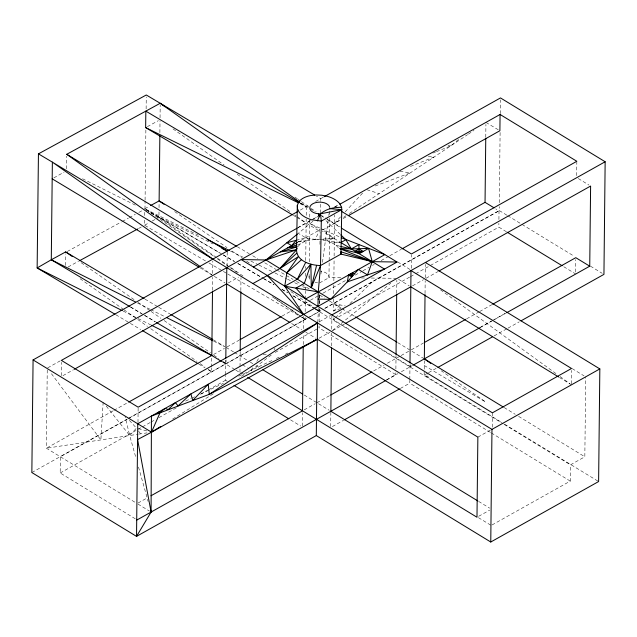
<?xml version="1.0" encoding="UTF-8"?>
<svg xmlns="http://www.w3.org/2000/svg" width="637" height="637" viewBox="0 0 637 637"><rect width="100%" height="100%" fill="white"/><g stroke="black" fill="none" stroke-linecap="round" stroke-linejoin="round"><path stroke-width="0.48" stroke-dasharray="3.19 2.39" d="M424.178 371.968L424.162 375.113L501.223 422.132M135.259 518.765L60.189 472.988L60.364 456.737L127.042 419.353M61.224 375.671L61.367 362.286M66.582 168.821L66.726 156.232M65.515 265.478L65.635 253.852M137.982 422.482L138.133 408.142M205.512 260.955L144.559 225.219L144.623 219.407M144.663 215.529L144.734 209.716M144.981 209.063L145.069 201.125M145.077 200.137L145.881 129.709M146.12 108.871L146.255 96.967M216.588 257.587L158.939 217.368L159.003 211.556M159.043 207.678L159.123 200.902M159.887 132.607L160.014 120.727M160.046 117.805L160.19 105.209M208.203 369.707L211.627 371.745L211.667 367.915M211.675 366.96L211.779 357.397M212.503 290.201L212.647 277.342M212.686 273.456L212.822 261.027M227.274 381.284L225.586 380.257L225.633 375.472M225.649 374.516L225.801 360.04M222.592 361.649L226.008 363.679L226.047 359.857M227.059 266.346L227.21 252.005M239.966 372.191L240.014 367.414M240.03 366.45L240.181 351.982M240.842 290.655L240.985 277.796M302.36 426.105L302.503 412.72M303.236 344.537L303.347 334.648M303.411 328.604L303.538 316.326M305.123 317.425L305.099 319.336L301.667 317.322M305.179 311.692L305.306 300.115M305.314 299.127L305.402 291.213M305.418 290.225L305.457 286.268M305.561 276.378L305.609 272.421M305.649 268.464L305.672 266.489M305.736 260.549L306.182 219.144M306.222 215.314L306.317 206.714L300.632 202.685M309.104 277.636L309.16 272.708M309.271 261.855L309.813 211.564M386.364 379.963L395.824 374.66L319.057 327.848L319.081 325.937M319.121 322.115L319.264 308.627M319.32 303.682L319.416 294.78M319.957 244.337L320.085 232.465M315.188 308.762L319.479 311.278L319.503 309.367M319.559 303.626L319.655 295.019L322.25 293.569M320.546 212.989L320.666 201.515M320.674 200.559L320.698 198.648L316.43 196.116M329.64 218.244L328.979 277.668L319.718 282.86M329.679 214.295L329.727 210.353M330.699 426.559L330.866 411.263M331.566 345.979L331.702 333.119M331.75 329.233L331.893 315.848M333.462 317.839L333.438 319.79L410.204 366.601L411.94 365.63M340.811 308.531L333.525 311.031L333.669 298.586M333.716 293.641L333.812 284.739M333.86 280.782L334.083 260.015M334.122 256.058L334.568 214.812M395.824 374.66L395.848 372.749M395.888 368.927L396.031 355.438M396.7 293.124L396.843 280.272M490.45 432.396L409.782 383.171L409.814 380.305M409.822 379.349L409.989 363.95M410.204 366.601L410.228 364.69M411.263 268.312L411.406 254.927M425.038 293.577L425.182 280.718M425.213 277.788L425.357 264.395M485.776 137.226L485.92 124.398M492.266 427.164L492.417 412.824M506.431 231.749L498.843 227.122L498.882 223.292M498.922 219.47L499.018 210.855L495.729 208.856M506.853 215.179L499.257 210.544L499.297 206.595M499.336 202.646L500.101 132.496M500.3 113.728L500.451 99.898M571.357 383.777L571.5 370.392M575.617 272.015L575.752 259.585M576.676 175.637L576.827 162.244M492.043 524.952L570.266 481.102L570.465 464.851L584.83 456.777L585.721 376.881M424.218 369.189L424.314 360.749M317.767 322.633L318.484 308.077M103.154 402.202L100.869 439.912L50.204 372.056M320.905 274.069L321.566 269.18M322.481 262.348L328.278 219.375M328.803 215.473L329.066 213.514M296.221 240.292L305.513 237.848L315.148 239.401L319.941 229.806L310.044 223.651L298.291 233.349L309.566 240.038L333.899 238.286L340.875 242.554M274.029 349.96L274.961 348.248M252.778 367.82L251.273 370.232L239.44 377.582M256.799 361.378L259.307 357.357M340.516 216.906L334.481 223.412L340.269 219.55M345.206 211.842L362.644 193.043M297.861 246.591L300.616 243.756L304.605 241.527L309.566 240.038L298.315 241.869L319.941 229.806M334.815 318.444L333.438 319.79L335.173 318.818M335.5 317.767L343.749 309.701M349.96 303.626L372.135 281.944M333.525 311.031L340.405 304.94L333.581 306.102M312.966 221.246L310.044 223.651L319.782 228.054M436.449 151.646L450.805 145.849L459.914 138.38M332.49 330.523L390.736 283.266M271.227 355.096L251.273 370.232L248.072 368.234M343.574 217.344L346.058 215.688M349.371 213.483L467.574 134.67M468.37 134.136L473.96 130.41M172.643 419.058L214.072 393.332M53.874 177.866L64.026 172.181M300.298 210.083L308.857 205.289M315.626 201.491L323.293 197.199M60.244 360.829L47.257 368.114L46.405 448.225L135.434 502.529M297.543 227.783L312.066 219.646M312.91 219.168L319.678 215.378M334.25 207.208L338.542 204.803M297.917 227.751L310.816 220.521M311.676 220.044L317.696 216.668M334.656 207.16L338.988 204.732M62.944 375.655L73.335 369.826M228.317 282.932L238.469 277.238M322.633 230.053L339.672 220.506M343.136 218.563L346.6 216.62M113.083 410.841L46.405 448.225L137.863 434.267M113.951 410.355L127.806 402.584M213.491 354.538L224.487 348.375M227.043 346.942L239.074 340.198M282.064 316.095L293.243 309.829M299.255 306.461L309.502 300.712M310.354 300.242L318.811 295.496M323.118 293.084L346.496 279.977M355.159 275.128L362.087 271.251M362.955 270.765L369.014 267.365M372.478 265.422L374.206 264.459M381.133 260.573L388.928 256.209M389.796 255.724L401.055 249.417M31.85 472.543L306.795 318.389M307.639 317.919L321.207 310.307M324.663 308.372L499.257 210.544M127.902 418.867L308.913 317.377M309.773 316.9L320.929 310.649M325.157 308.276L499.018 210.855M319.487 321.669L330.667 315.403M60.189 472.988L141.589 427.347M142.457 426.862L150.244 422.498M151.112 422.012L155.444 419.584M158.908 417.641L177.094 407.441M200.472 394.335L207.399 390.449M208.267 389.963L225.586 380.257M275.216 352.428L319.057 327.848M338.637 316.876L409.647 277.095M410.507 276.609L414.838 274.181M415.706 273.695L429.561 265.932M430.429 265.446L498.843 227.122M319.033 338.255L330.03 332.092M332.586 330.659L344.625 323.915M412.513 285.854L423.509 279.691M426.065 278.258L438.192 271.466M137.99 503.071L147.513 497.728M304.215 409.862L315.211 403.699M316.908 402.751L329.799 395.521M373.648 370.941L383.968 365.152M387.4 363.225L400.227 356.035M401.079 355.565L410.379 350.342M411.247 349.856L423.366 343.064M466.666 318.811L478.793 312.011M479.653 311.533L491.78 304.733M480.346 327.299L491.605 320.992M492.465 320.507L505.459 313.229M386.747 379.931L397.918 373.664M401.358 371.737L412.497 365.495M479.757 327.8L493.611 320.037M494.479 319.559L505.738 313.245M427.618 373.171L424.162 375.113L428.574 377.04L427.268 374.787M428.486 372.693L437.125 367.844M494.169 335.882L507.132 328.62M508 328.135L519.235 321.844M332.41 426.551L343.582 420.285M400.323 388.474L409.782 383.171M477.861 437.133L490.554 430.023M478.674 516.296L489.67 510.133M147.338 126.667L158.334 120.664M144.742 208.753L148.97 206.444M67.251 251.496L121.396 221.939M122.272 221.461L128.387 218.125M129.255 217.647L135.37 214.311M138.866 212.4L142.362 210.497M68.095 266.959L78.526 261.266M138.476 228.54L141.955 226.637M144.559 225.219L148.787 222.91M152.171 221.063L156.399 218.754M157.243 218.292L158.939 217.368L219.892 253.024M185.63 401.063L191.028 398.523M191.928 398.101L194.627 396.835M200.918 393.881L223.396 383.323M238.684 376.149L272.7 360.168M276.275 358.496L279.842 356.816M285.201 354.299L287.876 353.041M432.857 153.087L435.549 152.004M410.451 166.424L434.004 157.052L426.599 156.105M375.217 185.98L410.244 172.898L399.638 171.265M297.805 244.648L300.616 243.756M138.778 434.131L146.964 432.881M298.315 241.869L304.605 241.527M322.879 240.038L331.805 242.729L339.967 242.57M340.787 277.78L328.979 277.668L329.01 276.434A10.017 5.86 0.6 0 0 320.522 271.243M361.442 277.963L364.396 277.995M371.283 278.058L395.88 278.281M315.148 239.401L320.984 239.663L333.899 238.286L321.55 228.858L339.577 236.908M448.066 145.698L450.805 145.849M263.121 354.307L267.62 354.745M339.927 242.434L326.662 240.794L333.899 238.286L322.402 231.303M333.613 303.531L345.254 305.935M331.805 242.729L336.065 245.325L339.887 246.224M138.333 428.637L147.744 431.177M366.936 189.722L379.15 193.616M300.067 203.633L306.317 206.714L300.338 203.155M145.634 209.191L198.29 235.157M230.411 251.002L242.904 257.165M250.938 261.13L258.081 264.65M258.972 265.088L274.141 272.572M275.033 273.01L286.634 278.735M287.526 279.173L291.101 280.933M294.668 282.701L299.127 284.898M302.702 286.658L307.161 288.856M82.539 178.742L135.792 205.361M150.889 212.901L213.021 243.955M137.401 302.933L149.83 309.16M150.722 309.606L164.927 316.724M213.753 341.193L224.407 346.536M123.14 311.047L137.329 318.158M138.213 318.604L150.627 324.822M237.243 246.702L249.258 253.749M252.698 255.763L257.842 258.781M264.713 262.81L275.877 269.355M276.729 269.857L293.044 279.42M296.476 281.435L300.768 283.951M301.627 284.452L309.351 288.983M223.324 255.031L234.488 261.56M237.919 263.567L262.818 278.13M263.678 278.632L273.982 284.659M281.705 289.182L287.717 292.694M292.869 295.711L314.328 308.26M208.944 262.962L226.979 273.536M227.831 274.037L298.235 315.315M146.446 209.756L222.448 254.41M223.3 254.911L234.4 261.433M237.816 263.439L262.579 277.995M263.431 278.496L273.679 284.516M282.223 289.532L287.343 292.55M293.323 296.062L314.304 308.595M300.632 203.107L309.152 208.164M310.004 208.665L315.124 211.699M485.943 122.423L498.253 129.749M293.339 215.354L295.894 216.875M296.754 217.384L320.1 231.478M424.258 365.495L485.609 401.987L441.266 370.774M145.801 209.549L158.939 217.368M145.061 299.167L157.872 306.787M158.724 307.289L169.824 313.898M213.371 339.808L224.471 346.409M130.378 306.907L141.478 313.5M144.894 315.522L155.141 321.605M115.83 314.75L129.518 322.895M130.37 323.405L140.634 329.504M198.8 364.109L204.788 367.668M130.689 307.122L143.5 314.758M144.352 315.267L155.452 321.884M199.93 267.707L212.662 275.367M137.942 504.058L149.448 511.057M578.3 178.543L588.97 185.056M507.697 215.696L521.201 223.929M522.045 224.447L574.391 256.361M590.427 266.147L602.244 273.353M563.785 266.728L575.593 273.926M572.201 368.616L584.033 375.846M320.522 214.9L324.623 217.408M325.451 217.91L340.381 227.019M397.743 261.998L411.247 270.231M321.972 216.262L323.668 217.297M327.068 219.367L339.8 227.146M398.507 279.293L409.177 285.798M559.453 377.478L571.341 384.732M504.162 407.561L515.198 414.297M518.598 416.367L584.83 456.777M319.655 295.019L324.583 298.028M329.504 301.03L341.209 308.165M342.045 308.674L355.55 316.908M397.727 342.626L409.535 349.832M412.02 351.345L424.338 358.854M504.615 424.194L598.613 481.548M315.124 309.088L503.373 423.916M504.225 424.433L570.465 464.851M491.294 432.913L570.266 481.102M214.311 276.37L224.98 282.876M291.579 323.492L301.699 329.663M305.848 332.195L315.705 338.207M226.183 347.428L233.572 351.935M234.392 352.428L249.417 361.593M250.261 362.111L252.793 363.655M256.17 365.71L258.702 367.254M304.255 395.036L329.225 410.26M478.626 501.415L489.662 508.151M240.81 372.709L244.186 374.763M478.443 517.666L491.183 525.437M222.472 361.999L235.037 369.659M235.881 370.169L239.257 372.231M290.544 419.863L300.664 426.034M242.458 364.73L247.267 367.732M174.665 211.603L227.027 247.642M231.94 251.018L241.757 257.778M246.662 261.154L251.575 264.538M290.846 291.563L315.387 308.459M316.207 309.025L319.479 311.278M146.375 209.876L213.467 256.146M217.559 258.964L229.009 266.863M229.83 267.429L237.195 272.509M272.373 296.77L301.006 316.517M301.827 317.083L305.099 319.336L301.85 317.075M294.923 197.104L297.375 198.808M298.188 199.381L300.64 201.085M301.452 201.65L310.434 207.909M311.254 208.474L316.151 211.89M81.122 262.699L134.025 299.573M138.102 302.408L150.308 310.92M151.12 311.485L160.89 318.293M164.147 320.562L210.544 352.898M213.801 355.167L218.682 358.575M222.751 361.41L226.008 363.679M217.4 258.152L227.958 265.518M231.207 267.787L243.39 276.283M275.057 298.379L301.038 316.501M173.017 128.913L224.152 165.047M237.147 174.22L291.531 212.639M294.78 214.94L296.404 216.086M297.208 216.66L306.142 222.966M201.332 267.365L211.858 274.794M80.103 278.719L123.132 309.152M123.944 309.725L136.931 318.914M137.743 319.487L147.489 326.383M150.738 328.676L197.016 361.41M200.257 363.703L205.13 367.151M208.379 369.444L211.627 371.745M440.462 289.803L556.889 374.253M560.106 376.578L569.741 383.57M325.969 220.665L340.198 234.281M336.065 245.325L339.147 248.414M129.375 420.38L136.453 428.136L129.685 435.517L136.103 458.481M106.236 406.08L129.685 435.517L125.099 416.407M138.524 430.994L140.594 433.853M138.516 467.088L148.15 501.534M317.592 282.82A10.017 5.86 0.6 0 1 315.076 282.382M309.741 279.125A10.017 5.86 0.6 0 1 309.861 274.643"/><path stroke-width="0.96" d="M247.689 377.375L476.986 517.244L477.861 437.133L317.345 339.202L209.255 394.351L151.439 416.072L151.088 512.06L136.533 536.378L31.85 472.543L33.076 359.913L297.718 211.532M314.726 195.097L146.279 94.985L38.443 153.859L37.145 267.938L114.979 314.24M122.256 310.601L37.145 267.938L51.286 259.777L52.369 162.14L38.443 153.859M292.479 214.844L145.65 127.591L145.833 111.125L299.486 202.646M159.855 135.577L159.123 200.902L164.028 204.278M221.652 361.498L211.803 355.486L212.495 291.197M225.824 358.066L226.796 267.628M240.197 350.987L240.834 291.642M303.22 346.52L302.527 410.809L150.977 495.785M316.31 435.573L317.521 322.951L137.751 423.748L136.533 536.378L316.31 435.573L490.761 542.015L598.613 481.548L599.831 368.919L425.373 262.484M331.543 347.961L330.866 411.263L477.774 500.897M396.047 354.451L396.692 294.119M409.997 362.963L410.992 270.55L571.524 368.481L492.417 412.824L241.176 259.562L265.955 259.976L296.531 249.823L297.192 248.207M430.787 363.393L424.338 358.854L425.03 294.565M494.089 207.853L485.044 202.351L485.76 138.213M490.761 542.015L491.971 429.378L212.838 259.116L52.369 162.14L200.52 266.792M339.847 204.246L500.077 114.469L499.894 130.728L348.335 215.648M506.606 312.759L589.735 266.186L590.61 186.06L439.06 270.98M324.153 196.714L500.475 97.923L605.15 161.758L603.94 274.38L520.962 320.873M397.042 262.038L384.501 269.085L372.263 261.64L340.835 251.782L340.962 254.091L341.75 209.653L341.623 207.336L339.935 203.967A25.584 14.962 0.6 0 0 327.458 196.347L321.773 195.217L315.936 194.962L310.354 195.599A19.532 11.426 0.6 0 0 298.649 202.144L297.32 205.385L296.531 249.823C296.675 261.361 310.999 265.39 320.522 265.533L340.962 254.091L372.263 261.64L397.042 262.038L341.496 228.181M297.065 228.237L61.391 360.375L138.149 407.186L317.943 306.373L318.277 291.897L320.522 265.533L321.311 221.095L320.467 213.817C326.741 208.673 333.86 207.208 341.623 207.336M252.921 283.553L279.89 268.559L298.411 256.607L286.873 272.803L284.755 286.212L303.562 314.439L267.301 275.558M341.376 237.72L384.796 254.617L348.55 275.017L347.284 281.904L330.523 299.35L317.943 306.373M340.078 248.454L351.345 248.94L368.56 248.406L372.263 261.64L367.509 274.937L358.432 269.427L347.284 281.904L384.501 269.085L330.523 299.35L318.277 291.897L284.755 286.212L297.344 279.189L310.888 264.228L311.294 287.661L316.573 265.366M310.888 264.228L304.319 283.433L295.926 288.123L305.696 298.944L348.55 275.017L351.919 275.136L352.85 275.702M311.294 287.661L320.522 265.533M150.555 510.141L151.088 512.06L137.584 439.578L151.51 432.189L160.078 412.569L165.071 408.421L168.232 409.543L175.462 402.6L178.018 405.92L190.853 393.969L192.764 400.458L208.259 384.215L209.255 394.351L317.521 322.951M317.361 220.92L320.467 213.817L341.75 209.653L321.311 221.095L311.676 219.789A25.584 14.962 0.6 0 1 299.199 212.169L297.511 208.801L297.32 205.385M318.277 291.897L297.344 279.189L305.744 262.301M157.53 413.596L159.258 411.677L160.078 412.569M296.715 253.239L279.89 268.559L265.955 259.976L297.535 233.97M318.779 215.218L320.467 213.817M296.938 246.869L280.336 251.933L296.531 249.823L279.89 268.559L286.873 272.803L301.484 259.697M33.076 359.913L151.51 432.189L160.811 426.408M368.56 248.406L363.194 251.44L361.545 251.392L358.328 253.223L340.102 248.653M361.545 251.392L359.085 251.289L357.078 252.435L340.875 242.554L345.883 239.727L351.345 248.94L358.862 244.696L359.141 252.754L357.078 252.435L372.263 261.64L340.062 248.78M329.759 207.391A10.017 5.86 0.6 0 0 319.519 202.136A10.017 5.86 0.6 0 0 309.797 207.582A10.017 5.86 0.6 0 0 318.341 213.785L319.965 214.215M359.172 253.701L363.194 251.44L359.005 248.884L354.976 251.153L359.085 251.289M253.367 267.014L297.479 242.339M74.203 369.341L226.621 283.879L289.891 322.465M352.022 274.069L351.051 274.611L351.162 273.56L352.022 274.069L350.191 274.093L350.231 275.073M128.674 402.098L211.803 355.486L156.304 322.394M239.934 339.712L281.204 316.581M401.915 248.932L485.044 202.351M331.901 314.885L605.15 161.758M151.51 432.189L317.345 339.202L313.77 340.883M345.477 323.429L410.817 286.801L558.601 376.961M330.659 395.036L371.928 371.904M424.234 342.579L465.798 319.296M492.648 304.255L575.776 257.674L589.735 266.186M136.708 520.126L385.887 380.416M413.341 365.025L479.757 327.8M437.993 367.366L492.441 336.854M344.442 419.799L399.463 388.96M491.971 429.378L599.831 368.919M212.838 259.116L66.75 154.289L160.213 103.274L165.11 106.69M129.837 306.612L51.286 259.777L65.651 251.918L144.209 298.657M150.658 205.52L159.123 200.902L236.383 246.201M79.394 260.796L137.608 229.009M359.141 252.754L363.194 251.44M296.874 244.942L287.526 247.912L296.922 246.71M318.11 299.135L330.523 299.35M329.719 208.633L341.75 209.653M340.843 246.455L351.345 248.94M354.586 273.759L352.126 273.01L351.743 276.936L348.55 275.017M145.65 127.591L298.283 202.757M207.208 239.56L229.519 250.564M221.899 248.39L227.218 251.05L66.75 154.289M51.286 259.777L135.625 302.042M166.703 317.616L212.862 340.755M151.51 325.268L211.803 355.486M318.826 214.064L319.623 214.518M170.684 314.407L212.519 339.298M142.346 330.523L197.94 363.6M52.178 178.822L199.078 267.198M350.191 274.093L351.919 275.136M500.077 114.469L576.835 161.288L411.422 253.972L341.4 211.277M507.275 232.266L562.097 265.701M286.873 272.803L297.344 279.189M424.338 358.854L503.31 407.043M355.55 316.908L396.883 342.117M262.914 369.826L302.567 394M234.018 385.401L288.856 418.835M65.651 251.918L72.164 256.456M160.213 103.274L299.82 202.112M340.906 234.965L345.883 239.727M318.341 213.785L319.225 216.652M296.221 240.292L291.595 245.627L286.921 242.745L296.221 240.292"/></g></svg>
